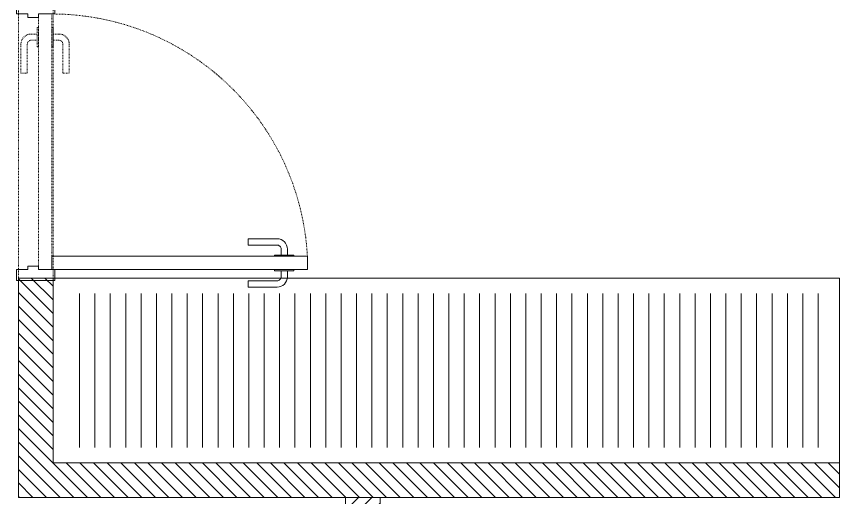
# Model space of a CAD drawing. Header units: inches. Extents: x 0 to 2865, y 0 to 4378.
# Drawn here: x 1662.5 to 1769.5, y 4155.5 to 4218 of the extents above; entities that cross this region are included whole.
import ezdxf

# ---------------------------------------------------------------- set-up
doc = ezdxf.new("R2010")
doc.units = ezdxf.units.IN
doc.linetypes.add('HIDDEN', pattern=[0.375, 0.25, -0.125])
for name, color, linetype, lineweight in [('A-WALL', 113, 'Continuous', 9), ('I-DOOR', 6, 'Continuous', 20), ('l-FIXTURE', 7, 'Continuous', 5)]:
    doc.layers.add(name, color=color, linetype=linetype, lineweight=lineweight)
doc.layers.add('A-WALL-EXTR', color=2, linetype='Continuous')
doc.layers.add('I-FURN', color=8, linetype='Continuous')

# ---------------------------------------------------------------- blocks, each defined once
blk = doc.blocks.new('EFGTH')
at = {"layer": 'A-WALL-EXTR', "color": 8, "linetype": 'HIDDEN', "lineweight": 5, "ltscale": 0.1, "transparency": 33554636}
for points in [[(-31.19, 2.25), (-31.19, 3.02, -0.414214), (-30.67, 3.54), (-26.92, 3.54), (-26.92, 4.36), (-30.67, 4.36, 0.414214), (-32, 3.02), (-32, 2.25)], [(-31.19, 0.2), (-31.19, -0.58, 0.414214), (-30.67, -1.1), (-26.92, -1.1), (-26.92, -1.92), (-30.67, -1.92, -0.414214), (-32, -0.58), (-32, 0.2)]]:
    blk.add_lwpolyline(points, format="xyb", dxfattribs=at)
for points in [[(-30.35, 2.1), (-32.84, 2.1), (-32.84, 2.25), (-30.35, 2.25)], [(-1.39, 2.1), (-34.61, 2.1), (-34.61, 0.35), (-1.39, 0.35)], [(-30.35, 0.35), (-32.84, 0.35), (-32.84, 0.2), (-30.35, 0.2)]]:
    blk.add_lwpolyline(points, close=True, dxfattribs=at)
blk.add_arc((-1.31, 2.06), 33.3, 93.1573, 179.9423, dxfattribs=at)
at = {"layer": 'I-DOOR', "color": 6, "lineweight": 5, "transparency": 33554636}
for points in [[(-1.39, 2.1), (-1.39, 35.31), (-3.14, 35.31), (-3.14, 2.1)], [(-3.14, 31.05), (-3.14, 33.54), (-3.29, 33.54), (-3.29, 31.05)], [(-1.39, 31.05), (-1.39, 33.54), (-1.24, 33.54), (-1.24, 31.05)], [(-34.61, 0.35), (-34.14, 0.35), (-34.14, -1.01), (-34.61, -1.01), (-34.61, -2.5), (-36, -2.5), (-36, 2.5), (-34.61, 2.5)], [(-1.39, 0.35), (-1.86, 0.35), (-1.86, -1.01), (-1.39, -1.01), (-1.39, -2.5), (0, -2.5), (0, 2.5), (-1.39, 2.5)]]:
    blk.add_lwpolyline(points, close=True, dxfattribs=at)
for points in [[(-3.29, 31.89), (-4.07, 31.89, 0.414214), (-4.59, 31.37), (-4.59, 27.63), (-5.4, 27.63), (-5.4, 31.37, -0.414214), (-4.07, 32.71), (-3.29, 32.71)], [(-1.24, 31.89), (-0.46, 31.89, -0.414214), (0.05, 31.37), (0.05, 27.63), (0.87, 27.63), (0.87, 31.37, 0.414214), (-0.46, 32.71), (-1.24, 32.71)]]:
    blk.add_lwpolyline(points, format="xyb", dxfattribs=at)

msp = doc.modelspace()

# ---------------------------------------------------------------- hatches: boundary and pattern name
at = {"layer": 'A-WALL', "lineweight": 5, "transparency": 33554636}
h = msp.add_hatch(dxfattribs=at)
h.set_pattern_fill('ANSI31', color=8, scale=10, angle=270)
h.set_pattern_definition([(315, (5070.0959, -14724.9691), (0.88388348, 0.88388348), [])])
h.paths.add_polyline_path([(1662.8, 4155.47), (1662.8, 4183.97), (1667.3, 4183.97), (1667.3, 4159.97), (1769.51, 4159.97), (1769.51, 4155.47)])
h = msp.add_hatch(dxfattribs=at)
h.set_pattern_fill('ANSI31', color=8, scale=10, angle=180)
h.set_pattern_definition([(225, (-17708.2569, -224.9086), (0.88388348, -0.88388348), [])])
h.paths.add_polyline_path([(1705.3, 4151.97), (1709.8, 4151.97), (1709.8, 4155.47), (1705.3, 4155.47)])
at = {"layer": 'I-FURN', "lineweight": 5, "transparency": 33554636}
h = msp.add_hatch(dxfattribs=at)
h.set_pattern_fill('_USER', color=8, scale=2, angle=90, pattern_type=0)
h.set_pattern_definition([(90, (2206.7398, -12.1997), (-2, 6e-16), [])])
h.paths.add_polyline_path([(1767.94, 4181.97), (1767.94, 4161.97), (1668.77, 4161.97), (1668.77, 4181.97)])

# ---------------------------------------------------------------- linework, layer by layer
at = {"layer": 'A-WALL', "color": 8, "lineweight": 5, "transparency": 33554636}
for points in [[(1662.8, 4155.47), (1662.8, 4183.97), (1667.3, 4183.97), (1667.3, 4159.97), (1769.51, 4159.97), (1769.51, 4155.47)], [(1705.3, 4151.97), (1709.8, 4151.97), (1709.8, 4155.47), (1705.3, 4155.47)]]:
    msp.add_lwpolyline(points, close=True, dxfattribs=at)
at = {"layer": 'A-WALL-EXTR', "color": 8, "linetype": 'HIDDEN', "lineweight": 5, "ltscale": 0.1, "transparency": 33554636}
msp.add_lwpolyline([(1667.3, 4219.68), (1662.8, 4219.68), (1662.8, 4183.68), (1667.3, 4183.68)], close=True, dxfattribs=at)
at = {"layer": 'l-FIXTURE', "color": 8, "lineweight": 5, "transparency": 33554636}
msp.add_lwpolyline([(1769.51, 4183.97), (1769.51, 4159.97), (1667.3, 4159.97), (1667.3, 4183.97)], close=True, dxfattribs=at)

# ---------------------------------------------------------------- block references
at = {"layer": 'I-DOOR', "color": 8, "lineweight": 5, "transparency": 33554636, "rotation": 270.0000000050489}
msp.add_blockref('EFGTH', (1665.05, 4183.68), dxfattribs=at)

doc.saveas('drawing.dxf')
